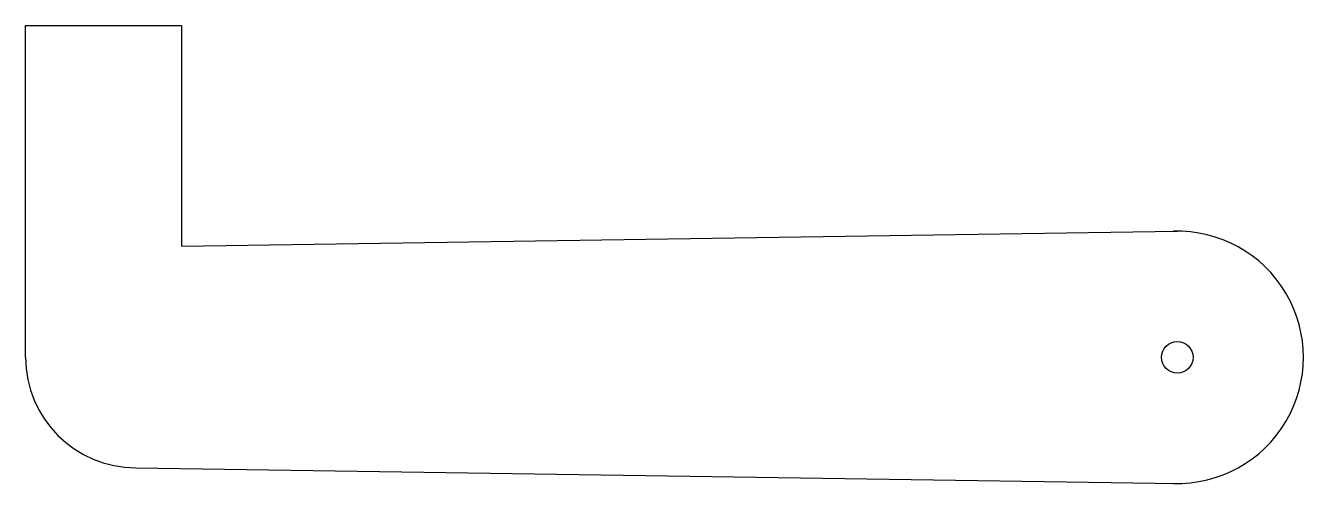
# Model space of a CAD drawing. Header units: millimetres. Extents: x -89 to 114, y -20 to 53.
import ezdxf

# ---------------------------------------------------------------- set-up
doc = ezdxf.new("R2010")
doc.units = ezdxf.units.MM

msp = doc.modelspace()

# ---------------------------------------------------------------- linework, layer by layer
at = {"color": 7, "linetype": 'Continuous'}
for p, q in [((-88.84, 0), (-88.84, 52.61)), ((-88.84, 52.61), (-64.14, 52.61)), ((-64.14, 52.61), (-64.14, 17.61)), ((-64.14, 17.61), (93.66, 20)), ((-71.34, -17.5), (93.66, -20))]:
    msp.add_line(p, q, dxfattribs=at)
msp.add_circle((93.66, 0), 2.5, dxfattribs=at)
for centre, radius, start, end in [((93.66, 0), 20, 268.2639, 91.7361), ((-71.34, 0), 17.5, 180, 270)]:
    msp.add_arc(centre, radius, start, end, dxfattribs=at)

doc.saveas('drawing.dxf')
